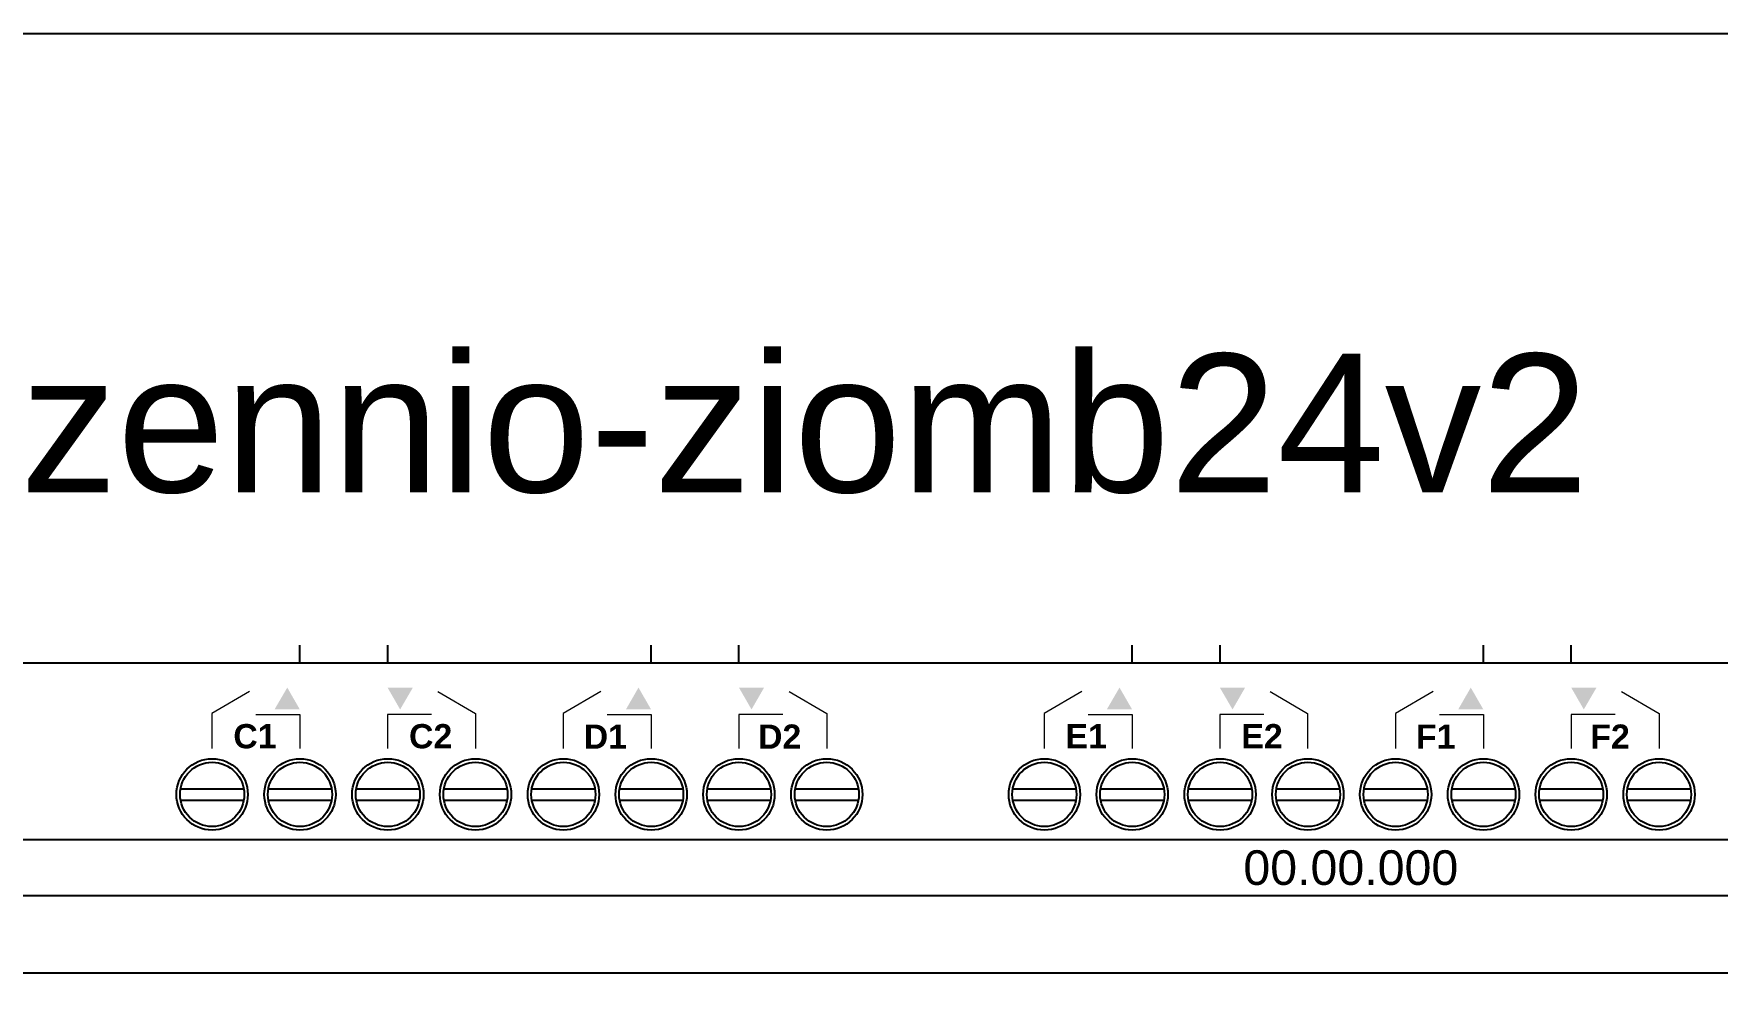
# Model space of a CAD drawing. Header units: millimetres. Extents: x 2517 to 4319, y 573 to 1664.
# Drawn here: x 2840.6 to 2962.3, y 1595.3 to 1664 of the extents above; entities that cross this region are included whole.
import ezdxf
from ezdxf.enums import TextEntityAlignment as Align

# ---------------------------------------------------------------- set-up
doc = ezdxf.new("R2010")
doc.units = ezdxf.units.MM
doc.set_wipeout_variables(frame=1)
for name, color, linetype in [('devices', 7, 'Continuous'), ('Enclosure', 7, 'Continuous'), ('Serigraph', 7, 'Continuous')]:
    doc.layers.add(name, color=color, linetype=linetype)
doc.styles.add('Arial Rounded', font='')
doc.styles.get("Standard").update_dxf_attribs({"font": 'arial.ttf'})
doc.styles.get('Arial Rounded').set_extended_font_data('Arial Rounded MT Bold')

# ---------------------------------------------------------------- blocks, each defined once
blk = doc.blocks.new('ZIO-MB24_ENVOLVENTE')
at = {"layer": 'Enclosure'}
for p, q in [((0, 45), (211.6, 45)), ((9.5, 32.24), (202.28, 32.24)), ((202.28, 28.17), (9.5, 28.17)), ((211.6, 22.57), (0, 22.57))]:
    blk.add_line(p, q, dxfattribs=at)
for points in [[(75.46, 35.9), (80.03, 35.9)], [(81.81, 35.9), (86.38, 35.9)], [(88.15, 35.9), (92.72, 35.9)], [(94.5, 35.9), (99.07, 35.9)], [(100.84, 35.9), (105.41, 35.9)], [(107.19, 35.9), (111.76, 35.9)], [(113.54, 35.9), (118.11, 35.9)], [(119.89, 35.9), (124.46, 35.9)], [(135.62, 35.9), (140.19, 35.9)], [(141.97, 35.9), (146.54, 35.9)], [(148.31, 35.9), (152.88, 35.9)], [(154.66, 35.9), (159.23, 35.9)], [(161.01, 35.9), (165.57, 35.9)], [(167.35, 35.9), (171.92, 35.9)], [(173.7, 35.9), (178.27, 35.9)], [(180.05, 35.9), (184.62, 35.9)], [(75.46, 35.09), (80.03, 35.09)], [(81.81, 35.09), (86.38, 35.09)], [(88.15, 35.09), (92.72, 35.09)], [(94.5, 35.09), (99.07, 35.09)], [(100.84, 35.09), (105.41, 35.09)], [(107.19, 35.09), (111.76, 35.09)], [(113.54, 35.09), (118.11, 35.09)], [(119.89, 35.09), (124.46, 35.09)], [(135.62, 35.09), (140.19, 35.09)], [(141.97, 35.09), (146.54, 35.09)], [(148.31, 35.09), (152.88, 35.09)], [(154.66, 35.09), (159.23, 35.09)], [(161.01, 35.09), (165.57, 35.09)], [(167.35, 35.09), (171.92, 35.09)], [(173.7, 35.09), (178.27, 35.09)], [(180.05, 35.09), (184.62, 35.09)]]:
    blk.add_lwpolyline(points, dxfattribs=at)
for centre, radius in [((77.74, 35.5), 2.58), ((77.74, 35.5), 2.32), ((84.09, 35.5), 2.58), ((84.09, 35.5), 2.32), ((90.44, 35.5), 2.58), ((90.44, 35.5), 2.32), ((96.78, 35.5), 2.58), ((96.78, 35.5), 2.32), ((103.13, 35.5), 2.58), ((103.13, 35.5), 2.32), ((109.48, 35.5), 2.58), ((109.48, 35.5), 2.32), ((115.82, 35.5), 2.58), ((115.82, 35.5), 2.32), ((122.17, 35.5), 2.58), ((122.17, 35.5), 2.32), ((137.9, 35.5), 2.58), ((137.9, 35.5), 2.32), ((144.25, 35.5), 2.58), ((144.25, 35.5), 2.32), ((150.6, 35.5), 2.58), ((150.6, 35.5), 2.32), ((156.95, 35.5), 2.58), ((156.95, 35.5), 2.32), ((163.29, 35.5), 2.58), ((163.29, 35.5), 2.32), ((169.64, 35.5), 2.58), ((169.64, 35.5), 2.32), ((175.98, 35.5), 2.58), ((175.98, 35.5), 2.32), ((182.33, 35.5), 2.58), ((182.33, 35.5), 2.32)]:
    blk.add_circle(centre, radius, dxfattribs=at)
blk = doc.blocks.new('ZIO-MB24_SERIGRAFIA')
at = {"layer": 'Serigraph'}
h = blk.add_hatch(color=256, dxfattribs=at)
h.dxf.hatch_style = 2
h.paths.add_polyline_path([(84.08, 41.64), (83.17, 43.22), (82.25, 41.64)])
h = blk.add_hatch(color=256, dxfattribs=at)
h.dxf.hatch_style = 2
h.paths.add_polyline_path([(92.25, 43.22), (91.33, 41.64), (90.42, 43.22)])
h = blk.add_hatch(color=256, dxfattribs=at)
h.dxf.hatch_style = 2
h.paths.add_polyline_path([(109.47, 41.64), (108.56, 43.22), (107.65, 41.64)])
h = blk.add_hatch(color=256, dxfattribs=at)
h.dxf.hatch_style = 2
h.paths.add_polyline_path([(117.64, 43.22), (116.73, 41.64), (115.82, 43.22)])
h = blk.add_hatch(color=256, dxfattribs=at)
h.dxf.hatch_style = 2
h.paths.add_polyline_path([(144.24, 41.64), (143.33, 43.22), (142.41, 41.64)])
h = blk.add_hatch(color=256, dxfattribs=at)
h.dxf.hatch_style = 2
h.paths.add_polyline_path([(152.41, 43.22), (151.5, 41.64), (150.58, 43.22)])
h = blk.add_hatch(color=256, dxfattribs=at)
h.dxf.hatch_style = 2
h.paths.add_polyline_path([(169.63, 41.64), (168.72, 43.22), (167.81, 41.64)])
h = blk.add_hatch(color=256, dxfattribs=at)
h.dxf.hatch_style = 2
h.paths.add_polyline_path([(177.81, 43.22), (176.89, 41.64), (175.98, 43.22)])
at = {"layer": 'Serigraph', "lineweight": 18}
for p, q in [((80.44, 42.94), (77.73, 41.35)), ((94.06, 42.94), (96.77, 41.35)), ((105.84, 42.94), (103.12, 41.35)), ((119.46, 42.94), (122.17, 41.35)), ((140.6, 42.94), (137.89, 41.35)), ((154.22, 42.94), (156.93, 41.35)), ((166, 42.94), (163.28, 41.35)), ((179.62, 42.94), (182.33, 41.35)), ((77.73, 41.35), (77.73, 38.81)), ((80.9, 41.28), (84.08, 41.28)), ((84.08, 41.28), (84.08, 38.81)), ((93.6, 41.28), (90.42, 41.28)), ((90.42, 41.28), (90.42, 38.81)), ((96.77, 41.35), (96.77, 38.81)), ((103.12, 41.35), (103.12, 38.81)), ((106.3, 41.28), (109.47, 41.28)), ((109.47, 41.28), (109.47, 38.81)), ((119, 41.28), (115.82, 41.28)), ((115.82, 41.28), (115.82, 38.81)), ((122.17, 41.35), (122.17, 38.81)), ((137.89, 41.35), (137.89, 38.81)), ((141.06, 41.28), (144.24, 41.28)), ((144.24, 41.28), (144.24, 38.81)), ((153.76, 41.28), (150.58, 41.28)), ((150.58, 41.28), (150.58, 38.81)), ((156.93, 41.35), (156.93, 38.81)), ((163.28, 41.35), (163.28, 38.81)), ((166.46, 41.28), (169.63, 41.28)), ((169.63, 41.28), (169.63, 38.81)), ((179.16, 41.28), (175.98, 41.28)), ((175.98, 41.28), (175.98, 38.81)), ((182.33, 41.35), (182.33, 38.81))]:
    blk.add_line(p, q, dxfattribs=at)
at = {"layer": 'Serigraph', "style": 'Arial Rounded'}
for s, p in [('C1', (79.27, 38.83)), ('C2', (91.97, 38.83)), ('D1', (104.6, 38.8)), ('D2', (117.2, 38.8)), ('E1', (139.43, 38.83)), ('E2', (152.13, 38.83)), ('F1', (164.76, 38.8)), ('F2', (177.36, 38.8))]:
    blk.add_text(s, height=1.752, dxfattribs=at).set_placement(p)
blk = doc.blocks.new('ZIO-MB24_ATT_DEF')
blk.add_wipeout([(0, 45), (211.6, 45), (211.6, -45), (0, -45)])
for p, q in [((84.09, 45), (84.09, 46.29)), ((90.44, 45), (90.44, 46.29)), ((109.48, 45), (109.48, 46.29)), ((115.82, 45), (115.82, 46.29)), ((144.25, 45), (144.25, 46.29)), ((150.6, 45), (150.6, 46.29)), ((169.64, 45), (169.64, 46.29)), ((175.98, 45), (175.98, 46.29))]:
    blk.add_line(p, q)
at = {"layer": 'Enclosure'}
blk.add_blockref('ZIO-MB24_ENVOLVENTE', (0, 0), dxfattribs=at)
at = {"layer": 'Serigraph'}
blk.add_blockref('ZIO-MB24_SERIGRAFIA', (0, 0), dxfattribs=at)
at = {"color": 3, "flags": 2}
blk.add_attdef('REFERENCE', text='', height=2.5, dxfattribs=at).set_placement((35.32, 28.94), align=Align.CENTER)
at = {"color": 3}
blk.add_attdef('PHYSICAL_ADD.', text='', height=2.5, dxfattribs=at).set_placement((160.05, 28.96), align=Align.CENTER)

msp = doc.modelspace()

# ---------------------------------------------------------------- block references
at = {"layer": 'devices'}
ref = msp.add_blockref('ZIO-MB24_ATT_DEF', (2775.78, 1573.49), dxfattribs=at)
ref.add_attrib('PHYSICAL_ADD.', '00.00.000', dxfattribs={"layer": '0', "color": 3, "height": 2.5}).set_placement((2935.83, 1602.45), align=Align.CENTER)

# ---------------------------------------------------------------- texts
at = {"insert": (2839.67, 1640.83), "char_height": 10, "attachment_point": 1}
msp.add_mtext_dynamic_manual_height_columns('zennio-ziomb24v2', width=103.518, gutter_width=12.5, heights=[16.85], dxfattribs=at)

# ---------------------------------------------------------------- next in the draw order: linework, layer by layer
msp.add_lwpolyline([(2751.79, 1663.97), (3017.78, 1663.97), (3017.78, 1508.17), (2751.79, 1508.17)], close=True)

doc.saveas('drawing.dxf')
